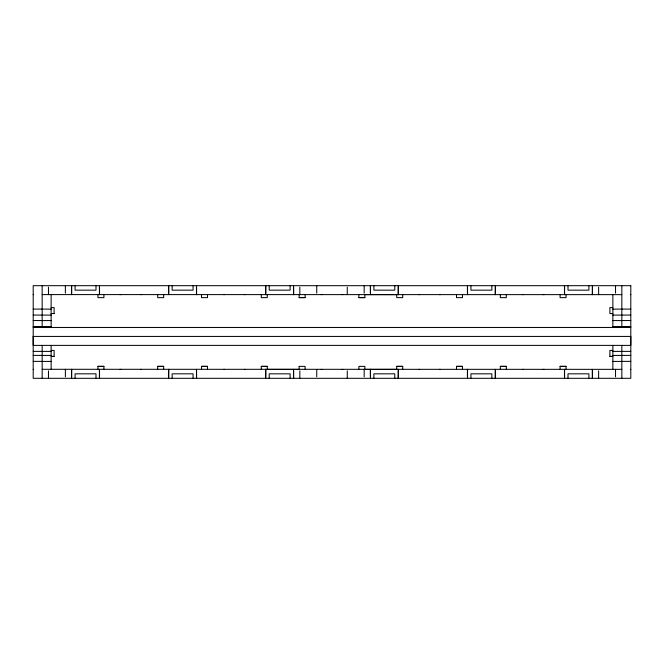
<?xml version="1.0" encoding="UTF-8"?>
<svg xmlns="http://www.w3.org/2000/svg" width="664" height="664" viewBox="0 0 664 664"><rect width="100%" height="100%" fill="white"/><g stroke="black" fill="none" stroke-linecap="round" stroke-linejoin="round"><path stroke-width="1" d="M33.2 294.642L33.632 294.642M42.164 294.592L621.836 294.642M630.368 294.642L630.8 294.642M299.132 297.605L305.108 297.605M358.892 297.605L364.868 297.605M51.128 307.606L54.116 307.59L54.116 313.582M612.872 307.59L609.884 307.606L609.884 313.582L612.872 313.582M33.2 309.084L42.164 309.084M621.836 309.084L630.8 309.084M42.164 309.125L51.128 309.125M612.872 309.125L621.836 309.125M51.128 313.566L54.116 313.566M33.2 315.06L51.128 315.101M612.872 315.101L630.8 315.06M33.2 320.538L42.164 320.538M621.836 320.538L630.8 320.538M42.164 320.579L51.128 320.579M612.872 320.579L621.836 320.579M33.2 326.514L42.164 326.514M621.836 326.514L630.8 326.514M51.128 326.555L42.164 326.555L42.164 285.678M612.872 326.555L621.836 326.555L621.836 285.678M33.2 327.46L630.8 327.46M51.128 350.418L54.116 350.418L54.116 356.41L51.128 356.41L54.116 356.394M612.872 350.418L609.884 350.418L609.884 356.41L612.872 356.41L609.884 356.394M33.2 351.364L51.128 351.414M612.872 351.414L630.8 351.364M33.2 355.398L42.164 355.398M621.836 355.398L630.8 355.398M42.164 355.439L51.128 355.439M612.872 355.439L621.836 355.439M33.2 361.374L42.164 361.374M621.836 361.374L630.8 361.374M42.164 361.415L51.128 361.415M612.872 361.415L621.836 361.415M97.94 369.358L97.94 366.354L103.916 366.354L103.916 369.358M157.7 369.358L157.7 366.354L163.676 366.354L163.676 369.358M201.524 369.358L201.524 366.354L207.5 366.354L207.5 369.358M261.284 369.358L261.284 366.354L267.26 366.354L267.26 369.358L299.132 369.383L299.132 366.37M358.892 369.383L358.892 366.37L364.868 366.37L364.868 369.383L396.74 369.358L396.74 366.354L402.716 366.354L402.716 369.358M456.5 369.358L456.5 366.354L462.476 366.354L462.476 369.358M500.324 369.358L500.324 366.354L506.3 366.354L506.3 369.358M560.084 369.358L560.084 366.354L566.06 366.354L566.06 369.358M97.94 366.37L103.916 366.37M157.7 366.37L163.676 366.37M201.524 366.37L207.5 366.37M261.284 366.37L267.26 366.37M299.132 366.395L305.108 366.37L305.108 369.383M396.74 366.37L402.716 366.37M456.5 366.37L462.476 366.37M500.324 366.37L506.3 366.37M560.084 366.37L566.06 366.37M33.2 369.342L33.632 369.342M42.164 369.292L621.836 369.342M630.368 369.342L630.8 369.342M621.836 345.388L621.836 378.306M615.536 285.678L615.536 293.148M615.536 369.342L615.536 376.812M612.872 294.592L612.872 327.51M612.872 345.421L612.872 369.358M598.629 287.172L598.629 294.642M598.629 370.836L598.629 378.306M592.454 287.172L592.454 294.642M592.454 370.836L592.454 378.306M592.329 285.678L592.329 294.642M592.329 369.342L592.329 378.306M588.918 285.678L588.918 290.16L568.002 290.16L568.002 285.678M588.918 378.306L588.918 373.824L568.002 373.824L568.002 378.306M566.06 294.642L566.06 297.646L560.084 297.646L560.084 294.642M564.591 285.678L564.591 294.642M564.591 369.342L564.591 378.306M564.466 285.678L564.466 293.148M564.466 369.342L564.466 376.812M506.3 294.642L506.3 297.646L500.324 297.646L500.324 294.642M495.394 287.172L495.394 294.642M495.394 370.836L495.394 378.306M495.269 285.678L495.269 294.642M495.269 369.342L495.269 378.306M491.858 285.678L491.858 290.16L470.942 290.16L470.942 285.678M491.858 378.306L491.858 373.824L470.942 373.824L470.942 378.306M467.531 285.678L467.531 294.642M467.531 369.342L467.531 378.306M467.406 285.678L467.406 293.148M467.406 369.342L467.406 376.812M462.476 294.642L462.476 297.646L456.5 297.646L456.5 294.642M402.716 294.642L402.716 297.646L396.74 297.646L396.74 294.642L364.868 294.642L364.868 297.63L358.892 297.63L358.892 294.617M398.334 287.172L398.334 294.642M398.334 370.836L398.334 378.306M398.209 285.678L398.209 294.642M398.209 369.342L398.209 378.306M394.798 285.678L394.798 290.16L373.882 290.16L373.882 285.678M394.798 378.306L394.798 373.824L373.882 373.824L373.882 378.306M370.471 285.678L370.471 294.642M370.471 369.342L370.471 378.306M370.346 285.678L370.346 293.148M370.346 369.342L370.346 376.812M364.171 285.678L364.171 293.148M364.171 369.342L364.171 376.812M347.264 287.172L347.264 294.642M347.264 370.836L347.264 378.306M316.736 285.678L316.736 293.148M316.736 369.342L316.736 376.812M305.108 294.617L305.108 297.63L299.132 297.63L299.132 294.617M299.829 287.172L299.829 294.642M299.829 370.836L299.829 378.306M293.654 287.172L293.654 294.642M293.654 370.836L293.654 378.306M293.529 285.678L293.529 294.642M293.529 369.342L293.529 378.306M290.118 285.678L290.118 290.16L269.202 290.16L269.202 285.678M290.118 378.306L290.118 373.824L269.202 373.824L269.202 378.306M267.26 294.642L267.26 297.646L261.284 297.646L261.284 294.642M265.791 285.678L265.791 294.642M265.791 369.342L265.791 378.306M265.666 285.678L265.666 293.148M265.666 369.342L265.666 376.812M207.5 294.642L207.5 297.646L201.524 297.646L201.524 294.642M196.594 287.172L196.594 294.642M196.594 370.836L196.594 378.306M196.469 285.678L196.469 294.642M196.469 369.342L196.469 378.306M193.058 285.678L193.058 290.16L172.142 290.16L172.142 285.678M193.058 378.306L193.058 373.824L172.142 373.824L172.142 378.306M168.731 285.678L168.731 294.642M168.731 369.342L168.731 378.306M168.606 285.678L168.606 293.148M168.606 369.342L168.606 376.812M163.676 294.642L163.676 297.646L157.7 297.646L157.7 294.642M103.916 294.642L103.916 297.646L97.94 297.646L97.94 294.642M99.534 287.172L99.534 294.642M99.534 370.836L99.534 378.306M99.409 285.678L99.409 294.642M99.409 369.342L99.409 378.306M95.998 285.678L95.998 290.16L75.082 290.16L75.082 285.678M95.998 378.306L95.998 373.824L75.082 373.824L75.082 378.306M71.67 285.678L71.67 294.642M71.67 369.342L71.67 378.306M71.546 285.678L71.546 293.148M71.546 369.342L71.546 376.812M65.371 285.678L65.371 293.148M65.371 369.342L65.371 376.812M51.128 294.592L51.128 327.51M51.128 345.421L51.128 369.358M48.464 287.172L48.464 294.642M48.464 370.836L48.464 378.306M42.164 345.388L42.164 378.306M140.768 369.358A2.241 2.241 0 0 1 141.59 369.516M120.026 369.516A2.241 2.241 0 0 1 120.848 369.358M244.352 369.358A2.241 2.241 0 0 1 245.174 369.516M223.61 369.516A2.241 2.241 0 0 1 224.432 369.358M141.59 294.501A2.241 2.241 0 0 1 140.768 294.658M120.848 294.658A2.241 2.241 0 0 1 120.026 294.501M245.174 294.501A2.241 2.241 0 0 1 244.352 294.658M224.432 294.658A2.241 2.241 0 0 1 223.61 294.501M439.568 369.358A2.241 2.241 0 0 1 440.39 369.516M418.826 369.516A2.241 2.241 0 0 1 419.648 369.358M543.152 369.358A2.241 2.241 0 0 1 543.974 369.516M522.41 369.516A2.241 2.241 0 0 1 523.232 369.358M440.39 294.501A2.241 2.241 0 0 1 439.568 294.658M419.648 294.658A2.241 2.241 0 0 1 418.826 294.501M543.974 294.501A2.241 2.241 0 0 1 543.152 294.658M523.232 294.658A2.241 2.241 0 0 1 522.41 294.501M341.96 369.383A2.241 2.241 0 0 1 342.782 369.541M321.218 369.541A2.241 2.241 0 0 1 322.04 369.383M342.782 294.484A2.241 2.241 0 0 1 341.96 294.642M322.04 294.642A2.241 2.241 0 0 1 321.218 294.484M33.2 336.424L33.2 345.388L630.8 345.388L630.8 336.424L33.2 336.424M630.8 285.678L33.2 285.678L33.2 378.306L630.8 378.306L630.8 285.678"/></g></svg>
